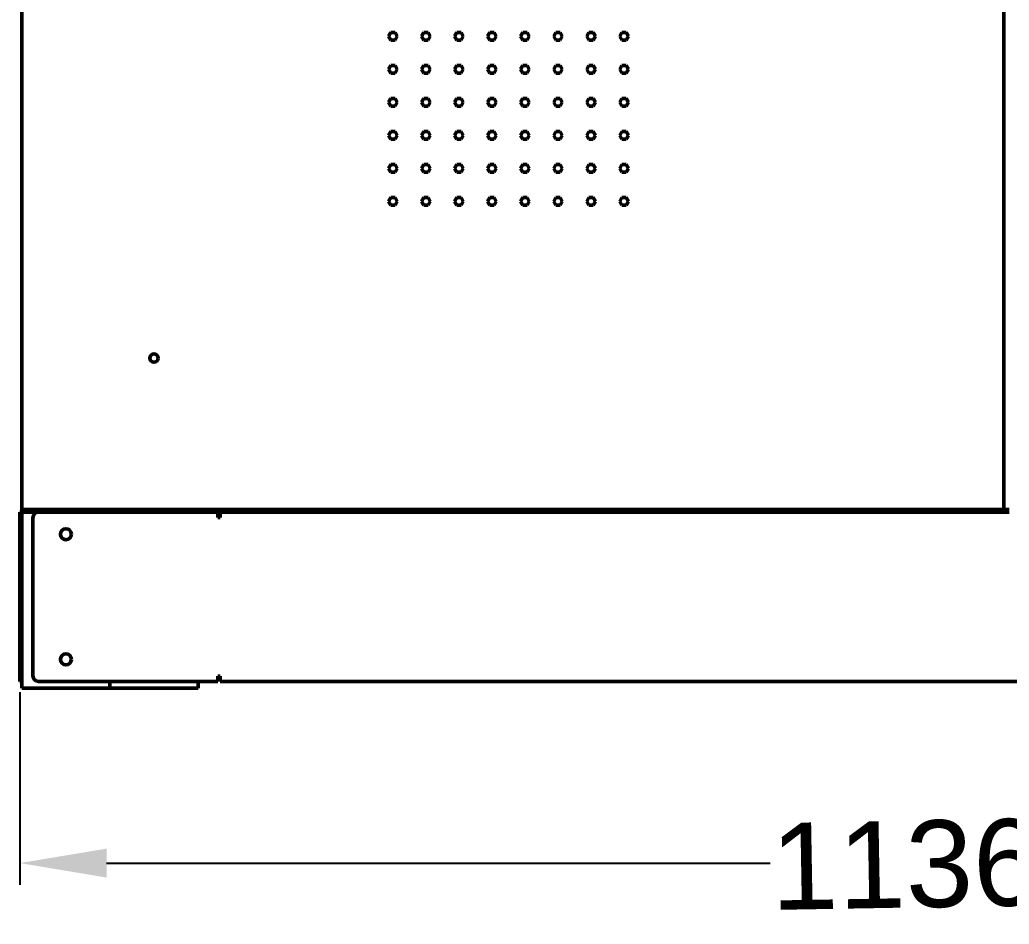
# Model space of a CAD drawing. Header units: millimetres. Extents: x 0 to 114, y -14 to 195.
# Drawn here: x -0.1 to 56.9, y -13.6 to 38.5 of the extents above; entities that cross this region are included whole.
import ezdxf

# ---------------------------------------------------------------- set-up
doc = ezdxf.new("R2010")
doc.units = ezdxf.units.MM
doc.layers.add('Visible (ANSI)', color=7, linetype='Continuous', lineweight=50)
doc.styles.get("Standard").update_dxf_attribs({"font": 'arial.ttf'})
doc.dimstyles.new('ISO-25', dxfattribs={"dimtxt": 2.5, "dimasz": 2.5, "dimexe": 1.25, "dimexo": 0.625, "dimtad": 1, "dimtxsty": 'Standard', "dimcen": 2.5, "dimadec": 0, "dimazin": 0, "dimtfac": 1, "dimtmove": 0, "dimatfit": 3, "dimfxl": 1, "dimarcsym": 0})

# ---------------------------------------------------------------- blocks, each defined once
blk = doc.blocks.new('*D67')
at = {"color": 0, "lineweight": -2, "transparency": 16777216}
for p, q in [((-0.122, -0.229), (-0.122, -11.321)), ((113.556, -0.229), (113.556, -11.321)), ((4.878, -10.071), (43.107, -10.071)), ((108.556, -10.071), (70.327, -10.071))]:
    blk.add_line(p, q, dxfattribs=at)
at = {"color": 0, "transparency": 16777216}
for points in [[(4.878, -9.238), (4.878, -10.905), (-0.122, -10.071)], [(108.556, -9.238), (108.556, -10.905), (113.556, -10.071)]]:
    blk.add_solid(points, dxfattribs=at)
at = {"layer": 'Defpoints', "color": 0, "transparency": 16777216}
for p in [(-0.122, 0.396), (113.556, 0.396), (113.556, -10.071)]:
    blk.add_point(p, dxfattribs=at)
at = {"color": 0, "transparency": 16777216, "insert": (56.717, -10.071), "char_height": 5, "attachment_point": 5, "rotation": 1}
blk.add_mtext('1136mm', dxfattribs=at)

msp = doc.modelspace()

# ---------------------------------------------------------------- linework, layer by layer
at = {"layer": 'Visible (ANSI)'}
for p, q in [((0, 10.298), (0, 194.422)), ((56.556, 194.422), (56.556, 10.298)), ((21.12, 37.564), (21.245, 37.781)), ((21.245, 37.781), (21.495, 37.781)), ((21.495, 37.781), (21.619, 37.564)), ((23.023, 37.564), (23.147, 37.781)), ((23.147, 37.781), (23.397, 37.781)), ((23.397, 37.781), (23.522, 37.564)), ((24.925, 37.564), (25.05, 37.781)), ((25.05, 37.781), (25.299, 37.781)), ((25.299, 37.781), (25.424, 37.564)), ((26.827, 37.564), (26.952, 37.781)), ((26.952, 37.781), (27.202, 37.781)), ((27.202, 37.781), (27.326, 37.564)), ((28.729, 37.564), (28.854, 37.781)), ((28.854, 37.781), (29.104, 37.781)), ((29.104, 37.781), (29.229, 37.564)), ((30.632, 37.564), (30.757, 37.781)), ((30.757, 37.781), (31.006, 37.781)), ((31.006, 37.781), (31.131, 37.564)), ((32.534, 37.564), (32.659, 37.781)), ((32.659, 37.781), (32.909, 37.781)), ((32.909, 37.781), (33.033, 37.564)), ((34.436, 37.564), (34.561, 37.781)), ((34.561, 37.781), (34.811, 37.781)), ((34.811, 37.781), (34.936, 37.564)), ((21.245, 37.348), (21.12, 37.564)), ((21.495, 37.348), (21.245, 37.348)), ((21.619, 37.564), (21.495, 37.348)), ((23.147, 37.348), (23.023, 37.564)), ((23.397, 37.348), (23.147, 37.348)), ((23.522, 37.564), (23.397, 37.348)), ((25.05, 37.348), (24.925, 37.564)), ((25.299, 37.348), (25.05, 37.348)), ((25.424, 37.564), (25.299, 37.348)), ((26.952, 37.348), (26.827, 37.564)), ((27.202, 37.348), (26.952, 37.348)), ((27.326, 37.564), (27.202, 37.348)), ((28.854, 37.348), (28.729, 37.564)), ((29.104, 37.348), (28.854, 37.348)), ((29.229, 37.564), (29.104, 37.348)), ((30.757, 37.348), (30.632, 37.564)), ((31.006, 37.348), (30.757, 37.348)), ((31.131, 37.564), (31.006, 37.348)), ((32.659, 37.348), (32.534, 37.564)), ((32.909, 37.348), (32.659, 37.348)), ((33.033, 37.564), (32.909, 37.348)), ((34.561, 37.348), (34.436, 37.564)), ((34.811, 37.348), (34.561, 37.348)), ((34.936, 37.564), (34.811, 37.348)), ((21.12, 35.662), (21.245, 35.878)), ((21.245, 35.446), (21.12, 35.662)), ((21.245, 35.878), (21.495, 35.878)), ((21.495, 35.446), (21.245, 35.446)), ((21.495, 35.878), (21.619, 35.662)), ((21.619, 35.662), (21.495, 35.446)), ((23.023, 35.662), (23.147, 35.878)), ((23.147, 35.446), (23.023, 35.662)), ((23.147, 35.878), (23.397, 35.878)), ((23.397, 35.446), (23.147, 35.446)), ((23.397, 35.878), (23.522, 35.662)), ((23.522, 35.662), (23.397, 35.446)), ((24.925, 35.662), (25.05, 35.878)), ((25.05, 35.446), (24.925, 35.662)), ((25.05, 35.878), (25.299, 35.878)), ((25.299, 35.446), (25.05, 35.446)), ((25.299, 35.878), (25.424, 35.662)), ((25.424, 35.662), (25.299, 35.446)), ((26.827, 35.662), (26.952, 35.878)), ((26.952, 35.446), (26.827, 35.662)), ((26.952, 35.878), (27.202, 35.878)), ((27.202, 35.446), (26.952, 35.446)), ((27.202, 35.878), (27.326, 35.662)), ((27.326, 35.662), (27.202, 35.446)), ((28.729, 35.662), (28.854, 35.878)), ((28.854, 35.446), (28.729, 35.662)), ((28.854, 35.878), (29.104, 35.878)), ((29.104, 35.446), (28.854, 35.446)), ((29.104, 35.878), (29.229, 35.662)), ((29.229, 35.662), (29.104, 35.446)), ((30.632, 35.662), (30.757, 35.878)), ((30.757, 35.446), (30.632, 35.662)), ((30.757, 35.878), (31.006, 35.878)), ((31.006, 35.446), (30.757, 35.446)), ((31.006, 35.878), (31.131, 35.662)), ((31.131, 35.662), (31.006, 35.446)), ((32.534, 35.662), (32.659, 35.878)), ((32.659, 35.446), (32.534, 35.662)), ((32.659, 35.878), (32.909, 35.878)), ((32.909, 35.446), (32.659, 35.446)), ((32.909, 35.878), (33.033, 35.662)), ((33.033, 35.662), (32.909, 35.446)), ((34.436, 35.662), (34.561, 35.878)), ((34.561, 35.446), (34.436, 35.662)), ((34.561, 35.878), (34.811, 35.878)), ((34.811, 35.446), (34.561, 35.446)), ((34.811, 35.878), (34.936, 35.662)), ((34.936, 35.662), (34.811, 35.446)), ((21.12, 33.76), (21.245, 33.976)), ((21.245, 33.544), (21.12, 33.76)), ((21.245, 33.976), (21.495, 33.976)), ((21.495, 33.976), (21.619, 33.76)), ((21.619, 33.76), (21.495, 33.544)), ((23.023, 33.76), (23.147, 33.976)), ((23.147, 33.544), (23.023, 33.76)), ((23.147, 33.976), (23.397, 33.976)), ((23.397, 33.976), (23.522, 33.76)), ((23.522, 33.76), (23.397, 33.544)), ((24.925, 33.76), (25.05, 33.976)), ((25.05, 33.544), (24.925, 33.76)), ((25.05, 33.976), (25.299, 33.976)), ((25.299, 33.976), (25.424, 33.76)), ((25.424, 33.76), (25.299, 33.544)), ((26.827, 33.76), (26.952, 33.976)), ((26.952, 33.544), (26.827, 33.76)), ((26.952, 33.976), (27.202, 33.976)), ((27.202, 33.976), (27.326, 33.76)), ((27.326, 33.76), (27.202, 33.544)), ((28.729, 33.76), (28.854, 33.976)), ((28.854, 33.544), (28.729, 33.76)), ((28.854, 33.976), (29.104, 33.976)), ((29.104, 33.976), (29.229, 33.76)), ((29.229, 33.76), (29.104, 33.544)), ((30.632, 33.76), (30.757, 33.976)), ((30.757, 33.544), (30.632, 33.76)), ((30.757, 33.976), (31.006, 33.976)), ((31.006, 33.976), (31.131, 33.76)), ((31.131, 33.76), (31.006, 33.544)), ((32.534, 33.76), (32.659, 33.976)), ((32.659, 33.544), (32.534, 33.76)), ((32.659, 33.976), (32.909, 33.976)), ((32.909, 33.976), (33.033, 33.76)), ((33.033, 33.76), (32.909, 33.544)), ((34.436, 33.76), (34.561, 33.976)), ((34.561, 33.544), (34.436, 33.76)), ((34.561, 33.976), (34.811, 33.976)), ((34.811, 33.976), (34.936, 33.76)), ((34.936, 33.76), (34.811, 33.544)), ((21.495, 33.544), (21.245, 33.544)), ((23.397, 33.544), (23.147, 33.544)), ((25.299, 33.544), (25.05, 33.544)), ((27.202, 33.544), (26.952, 33.544)), ((29.104, 33.544), (28.854, 33.544)), ((31.006, 33.544), (30.757, 33.544)), ((32.909, 33.544), (32.659, 33.544)), ((34.811, 33.544), (34.561, 33.544)), ((21.12, 31.857), (21.245, 32.074)), ((21.245, 32.074), (21.495, 32.074)), ((21.495, 32.074), (21.619, 31.857)), ((23.023, 31.857), (23.147, 32.074)), ((23.147, 32.074), (23.397, 32.074)), ((23.397, 32.074), (23.522, 31.857)), ((24.925, 31.857), (25.05, 32.074)), ((25.05, 32.074), (25.299, 32.074)), ((25.299, 32.074), (25.424, 31.857)), ((26.827, 31.857), (26.952, 32.074)), ((26.952, 32.074), (27.202, 32.074)), ((27.202, 32.074), (27.326, 31.857)), ((28.729, 31.857), (28.854, 32.074)), ((28.854, 32.074), (29.104, 32.074)), ((29.104, 32.074), (29.229, 31.857)), ((30.632, 31.857), (30.757, 32.074)), ((30.757, 32.074), (31.006, 32.074)), ((31.006, 32.074), (31.131, 31.857)), ((32.534, 31.857), (32.659, 32.074)), ((32.659, 32.074), (32.909, 32.074)), ((32.909, 32.074), (33.033, 31.857)), ((34.436, 31.857), (34.561, 32.074)), ((34.561, 32.074), (34.811, 32.074)), ((34.811, 32.074), (34.936, 31.857)), ((21.245, 31.641), (21.12, 31.857)), ((21.495, 31.641), (21.245, 31.641)), ((21.619, 31.857), (21.495, 31.641)), ((23.147, 31.641), (23.023, 31.857)), ((23.397, 31.641), (23.147, 31.641)), ((23.522, 31.857), (23.397, 31.641)), ((25.05, 31.641), (24.925, 31.857)), ((25.299, 31.641), (25.05, 31.641)), ((25.424, 31.857), (25.299, 31.641)), ((26.952, 31.641), (26.827, 31.857)), ((27.202, 31.641), (26.952, 31.641)), ((27.326, 31.857), (27.202, 31.641)), ((28.854, 31.641), (28.729, 31.857)), ((29.104, 31.641), (28.854, 31.641)), ((29.229, 31.857), (29.104, 31.641)), ((30.757, 31.641), (30.632, 31.857)), ((31.006, 31.641), (30.757, 31.641)), ((31.131, 31.857), (31.006, 31.641)), ((32.659, 31.641), (32.534, 31.857)), ((32.909, 31.641), (32.659, 31.641)), ((33.033, 31.857), (32.909, 31.641)), ((34.561, 31.641), (34.436, 31.857)), ((34.811, 31.641), (34.561, 31.641)), ((34.936, 31.857), (34.811, 31.641)), ((21.12, 29.955), (21.245, 30.171)), ((21.245, 29.739), (21.12, 29.955)), ((21.245, 30.171), (21.495, 30.171)), ((21.495, 29.739), (21.245, 29.739)), ((21.495, 30.171), (21.619, 29.955)), ((21.619, 29.955), (21.495, 29.739)), ((23.023, 29.955), (23.147, 30.171)), ((23.147, 29.739), (23.023, 29.955)), ((23.147, 30.171), (23.397, 30.171)), ((23.397, 29.739), (23.147, 29.739)), ((23.397, 30.171), (23.522, 29.955)), ((23.522, 29.955), (23.397, 29.739)), ((24.925, 29.955), (25.05, 30.171)), ((25.05, 29.739), (24.925, 29.955)), ((25.05, 30.171), (25.299, 30.171)), ((25.299, 29.739), (25.05, 29.739)), ((25.299, 30.171), (25.424, 29.955)), ((25.424, 29.955), (25.299, 29.739)), ((26.827, 29.955), (26.952, 30.171)), ((26.952, 29.739), (26.827, 29.955)), ((26.952, 30.171), (27.202, 30.171)), ((27.202, 29.739), (26.952, 29.739)), ((27.202, 30.171), (27.326, 29.955)), ((27.326, 29.955), (27.202, 29.739)), ((28.729, 29.955), (28.854, 30.171)), ((28.854, 29.739), (28.729, 29.955)), ((28.854, 30.171), (29.104, 30.171)), ((29.104, 29.739), (28.854, 29.739)), ((29.104, 30.171), (29.229, 29.955)), ((29.229, 29.955), (29.104, 29.739)), ((30.632, 29.955), (30.757, 30.171)), ((30.757, 29.739), (30.632, 29.955)), ((30.757, 30.171), (31.006, 30.171)), ((31.006, 29.739), (30.757, 29.739)), ((31.006, 30.171), (31.131, 29.955)), ((31.131, 29.955), (31.006, 29.739)), ((32.534, 29.955), (32.659, 30.171)), ((32.659, 29.739), (32.534, 29.955)), ((32.659, 30.171), (32.909, 30.171)), ((32.909, 29.739), (32.659, 29.739)), ((32.909, 30.171), (33.033, 29.955)), ((33.033, 29.955), (32.909, 29.739)), ((34.436, 29.955), (34.561, 30.171)), ((34.561, 29.739), (34.436, 29.955)), ((34.561, 30.171), (34.811, 30.171)), ((34.811, 29.739), (34.561, 29.739)), ((34.811, 30.171), (34.936, 29.955)), ((34.936, 29.955), (34.811, 29.739)), ((21.12, 28.053), (21.245, 28.269)), ((21.245, 27.837), (21.12, 28.053)), ((21.245, 28.269), (21.495, 28.269)), ((21.495, 28.269), (21.619, 28.053)), ((21.619, 28.053), (21.495, 27.837)), ((23.023, 28.053), (23.147, 28.269)), ((23.147, 27.837), (23.023, 28.053)), ((23.147, 28.269), (23.397, 28.269)), ((23.397, 28.269), (23.522, 28.053)), ((23.522, 28.053), (23.397, 27.837)), ((24.925, 28.053), (25.05, 28.269)), ((25.05, 27.837), (24.925, 28.053)), ((25.05, 28.269), (25.299, 28.269)), ((25.299, 28.269), (25.424, 28.053)), ((25.424, 28.053), (25.299, 27.837)), ((26.827, 28.053), (26.952, 28.269)), ((26.952, 27.837), (26.827, 28.053)), ((26.952, 28.269), (27.202, 28.269)), ((27.202, 28.269), (27.326, 28.053)), ((27.326, 28.053), (27.202, 27.837)), ((28.729, 28.053), (28.854, 28.269)), ((28.854, 27.837), (28.729, 28.053)), ((28.854, 28.269), (29.104, 28.269)), ((29.104, 28.269), (29.229, 28.053)), ((29.229, 28.053), (29.104, 27.837)), ((30.632, 28.053), (30.757, 28.269)), ((30.757, 27.837), (30.632, 28.053)), ((30.757, 28.269), (31.006, 28.269)), ((31.006, 28.269), (31.131, 28.053)), ((31.131, 28.053), (31.006, 27.837)), ((32.534, 28.053), (32.659, 28.269)), ((32.659, 27.837), (32.534, 28.053)), ((32.659, 28.269), (32.909, 28.269)), ((32.909, 28.269), (33.033, 28.053)), ((33.033, 28.053), (32.909, 27.837)), ((34.436, 28.053), (34.561, 28.269)), ((34.561, 27.837), (34.436, 28.053)), ((34.561, 28.269), (34.811, 28.269)), ((34.811, 28.269), (34.936, 28.053)), ((34.936, 28.053), (34.811, 27.837)), ((21.495, 27.837), (21.245, 27.837)), ((23.397, 27.837), (23.147, 27.837)), ((25.299, 27.837), (25.05, 27.837)), ((27.202, 27.837), (26.952, 27.837)), ((29.104, 27.837), (28.854, 27.837)), ((31.006, 27.837), (30.757, 27.837)), ((32.909, 27.837), (32.659, 27.837)), ((34.811, 27.837), (34.561, 27.837)), ((0, 10.298), (0.304, 10.298)), ((0, 10.298), (0, 10.146)), ((0, 10.298), (0.304, 10.298)), ((8.866, 10.298), (0.304, 10.298)), ((8.866, 10.298), (0.304, 10.298)), ((8.866, 10.298), (9.023, 10.298)), ((8.866, 10.298), (9.023, 10.298)), ((10.941, 10.298), (9.023, 10.298)), ((10.941, 10.298), (9.023, 10.298)), ((11.019, 10.298), (10.941, 10.298)), ((11.019, 10.298), (10.941, 10.298)), ((45.535, 10.298), (11.019, 10.298)), ((45.536, 10.298), (11.019, 10.298)), ((45.614, 10.298), (45.535, 10.298)), ((47.532, 10.298), (45.614, 10.298)), ((47.532, 10.298), (47.689, 10.298)), ((56.25, 10.298), (47.689, 10.298)), ((47.689, 10.298), (47.69, 10.298)), ((56.251, 10.298), (47.69, 10.298)), ((56.251, 10.298), (56.556, 10.298)), ((56.555, 10.146), (56.555, 10.298)), ((56.556, 10.298), (56.708, 10.298)), ((56.708, 10.298), (56.873, 10.298)), ((-0.122, 9.829), (-0.122, 10.146)), ((0, 10.146), (-0.122, 10.146)), ((-0.122, 9.829), (-0.122, 0.713)), ((0.304, 10.146), (0, 10.146)), ((0, 10.146), (0, 0)), ((0, 9.829), (0, 0.713)), ((0.304, 10.146), (8.866, 10.146)), ((0.634, 0.713), (0.634, 9.829)), ((9.023, 10.146), (8.866, 10.146)), ((9.023, 10.146), (10.941, 10.146)), ((10.941, 10.146), (11.019, 10.146)), ((11.019, 10.146), (45.535, 10.146)), ((11.292, 9.841), (11.292, 10.146)), ((11.414, 9.841), (11.292, 9.841)), ((11.414, 10.146), (11.414, 9.902)), ((11.414, 9.902), (11.414, 9.841)), ((45.535, 10.146), (45.614, 10.146)), ((45.614, 10.146), (47.532, 10.146)), ((47.689, 10.146), (47.532, 10.146)), ((47.689, 10.146), (56.25, 10.146)), ((56.555, 10.146), (56.25, 10.146)), ((56.555, 10.146), (56.874, 10.146)), ((-0.122, 0.396), (-0.122, 0.713)), ((11.292, 0.396), (11.292, 0.7)), ((11.292, 0.7), (11.414, 0.7)), ((11.414, 0.7), (11.414, 0.639)), ((11.414, 0.639), (11.414, 0.396)), ((-0.122, 0.396), (0, 0.396)), ((0.634, 0), (0, 0)), ((0.634, 0), (4.439, 0)), ((11.292, 0.396), (0.951, 0.396)), ((5.073, 0), (4.439, 0)), ((5.073, 0), (5.073, 0.396)), ((10.146, 0), (5.073, 0)), ((10.146, 0.33), (10.146, 0)), ((102.015, 0.396), (11.414, 0.396))]:
    msp.add_line(p, q, dxfattribs=at)
for centre, radius in [((7.609, 19.023), 0.24), ((2.536, 8.877), 0.317), ((2.536, 1.664), 0.317)]:
    msp.add_circle(centre, radius, dxfattribs=at)
for centre, radius, start, end in [((0.951, 9.829), 0.317, 90, 180), ((0.951, 0.713), 0.317, 180, 270), ((9.841, 0.33), 0.304, 0, 12.5133)]:
    msp.add_arc(centre, radius, start, end, dxfattribs=at)

# ---------------------------------------------------------------- dimensions: what is measured, and where the dimension line sits
dim = msp.add_linear_dim(base=(113.556, -10.071), p1=(-0.122, 0.396), p2=(113.556, 0.396), text='1136mm', dimstyle='ISO-25', override={"dimtxt": 5, "dimasz": 5})
dim.commit()
dim.dimension.update_dxf_attribs({"geometry": '*D67', "text_midpoint": (56.717, -10.071), "text_rotation": 1})

doc.saveas('drawing.dxf')
